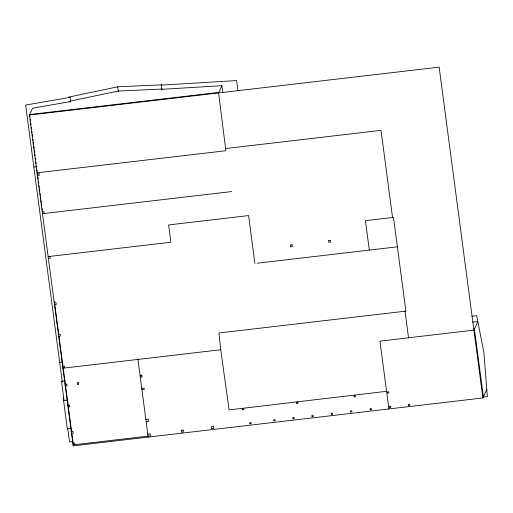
<?xml version="1.0" encoding="UTF-8"?>
<svg xmlns="http://www.w3.org/2000/svg" width="513" height="513" viewBox="0 0 513 513"><rect width="100%" height="100%" fill="white"/><g stroke="black" fill="none" stroke-linecap="round" stroke-linejoin="round"><path stroke-width="0.77" d="M486.779 389.412L482.887 397.953L73.167 445.868L29.421 115.047L32.55 108.179L70.698 101.561L69.14 101.35M54.763 301.727L54.256 302.837L55.988 302.632L56.231 304.466L54.493 304.664M65.536 383.179L65.029 384.288L66.761 384.09L66.991 385.821L65.254 386.026M161.858 89.871L161.229 85.107L161.742 84.844L117.708 86.812L68.582 97.13L70.14 97.342L70.768 102.113M70.679 101.029L118.266 91.032L162.3 89.063L161.787 89.326L221.917 85.677M65.247 380.729L61.522 381.441L64.061 400.627L67.78 399.922M70.756 428.156L67.774 428.721L69.537 442.046L72.513 441.481M70.14 97.342L25.65 105.062L62.246 381.787M33.845 167.039L36.981 166.494M59.688 362.435L62.041 362.031M218.846 92.417L29.651 114.54L29.959 116.919M29.421 115.047L439.141 67.132L482.887 397.953M225.643 148.526L381.018 130.36L392.548 217.506M37.058 172.804L225.88 150.726L218.589 92.924L221.898 85.658L222.802 92.789M37.231 173.503L38.969 173.304L39.238 175.343L37.507 175.549L37.141 172.798M42.194 211.657L43.932 211.452L44.201 213.491M42.464 213.697L231.664 191.573M48.139 256.59L170.912 242.232L168.623 224.931L248.587 215.575L254.923 263.477M48.408 258.629L50.146 258.43L49.876 256.391M257.225 263.207L397.383 246.817M58.431 334.399L60.162 334.194L60.406 336.021L58.668 336.227M471.909 316.239L476.648 315.681L483.83 352.117L487.35 396.587L482.611 397.145M62.631 366.167L64.362 365.968L64.593 367.686L62.855 367.892M62.9 368.199L220.725 349.744L229.093 409.9L386.917 391.265M472.672 322.17L477.808 321.561L473.916 330.109L379.947 341.158L388.918 409.008M141.748 388.264L144.102 387.995L144.288 389.399L141.934 389.675M67.793 405.219L69.531 405.014L69.762 406.751L68.024 406.95M145.865 419.39L148.219 419.115L148.526 421.462L146.173 421.737M71.281 431.574L73.013 431.369L73.244 433.107L71.506 433.305M147.821 434.165L150.187 433.883L150.444 435.838L73.038 444.893M72.808 443.155L74.545 442.95L74.776 444.688M161.229 85.107L236.608 80.579L237.968 90.782M474.422 328.993L483.393 396.844M405.02 311.224L408.534 337.798M369.315 250.094L365.429 220.68L393.49 217.397L405.886 311.122L218.923 332.988L220.725 349.744M117.708 86.812L118.336 91.583M137.926 359.427L148.206 437.095M30.273 119.292L30.485 120.869M30.799 123.248L31.011 124.826M31.325 127.205L31.53 128.782M31.844 131.155L32.056 132.739M32.261 134.323L32.575 136.695M32.89 139.068L33.101 140.652M33.313 142.236L33.627 144.608M33.832 146.192L34.147 148.565M34.358 150.149L34.672 152.521M34.878 154.105L35.089 155.689M35.403 158.062L35.615 159.639M35.929 162.018L36.134 163.596M36.449 165.975L36.66 167.552M36.974 169.925L37.18 171.509M37.494 173.875L37.706 175.446M37.911 177.017L38.225 179.377M38.533 181.737L38.744 183.314M39.052 185.668L39.264 187.245M39.469 188.816L39.783 191.176M40.097 193.536L40.303 195.107M40.508 196.678L40.822 199.038M41.034 200.615L41.341 202.968M41.553 204.546L41.758 206.117M42.072 208.477L42.278 210.048M54.814 304.632L58.745 334.361M58.982 336.188L62.945 366.135M63.17 367.853L65.343 384.256M65.574 385.988L68.107 405.18M68.338 406.918L71.596 431.536M71.826 433.273L73.128 443.117M63.221 397.96L67.376 429.381M292.032 244.823L290.345 245.022L290.582 246.817L292.269 246.625L292.032 244.823M330.167 240.366L328.474 240.565L328.711 242.36L330.404 242.162L330.167 240.366M78.399 382.531L77.232 382.666L77.476 384.526L78.643 384.391L78.399 382.531M141.8 375.118L140.633 375.253L140.876 377.113L142.043 376.978L141.8 375.118M183.09 430.035L181.288 430.247L181.551 432.202L183.346 431.991L183.09 430.035M213.581 426.47L211.209 426.745L211.471 428.701L213.838 428.426L213.581 426.47M249.889 423.546A0.725 0.712 24.5 0 0 251.139 423.462A0.725 0.712 24.5 0 0 250.427 422.436A0.725 0.712 24.5 0 0 249.889 423.546M273.929 420.698A0.725 0.712 24.5 0 0 275.18 420.609A0.725 0.712 24.5 0 0 274.461 419.583A0.725 0.712 24.5 0 0 273.929 420.698M292.923 418.448A0.725 0.712 24.5 0 0 294.173 418.358A0.725 0.712 24.5 0 0 293.455 417.332A0.725 0.712 24.5 0 0 292.923 418.448M311.968 416.312A0.725 0.712 24.5 0 0 313.219 416.229A0.725 0.712 24.5 0 0 312.5 415.197A0.725 0.712 24.5 0 0 311.968 416.312M331.347 414.19A0.725 0.712 24.5 0 0 332.597 414.1A0.725 0.712 24.5 0 0 331.885 413.074A0.725 0.712 24.5 0 0 331.347 414.19M350.635 411.753A0.725 0.712 24.5 0 0 351.88 411.663A0.725 0.712 24.5 0 0 351.168 410.637A0.725 0.712 24.5 0 0 350.635 411.753M370.2 409.592A0.725 0.712 24.5 0 0 371.45 409.502A0.725 0.712 24.5 0 0 370.739 408.476A0.725 0.712 24.5 0 0 370.2 409.592M389.45 407.251A0.725 0.712 24.5 0 0 390.701 407.168A0.725 0.712 24.5 0 0 389.989 406.136A0.725 0.712 24.5 0 0 389.45 407.251M408.54 405.264A0.725 0.712 24.5 0 0 409.791 405.18A0.725 0.712 24.5 0 0 409.073 404.154A0.725 0.712 24.5 0 0 408.54 405.264M242.649 409.643A0.725 0.712 24.5 0 0 243.899 409.554A0.725 0.712 24.5 0 0 243.188 408.528A0.725 0.712 24.5 0 0 242.649 409.643M296.706 403.218A0.725 0.712 24.5 0 0 297.95 403.128A0.725 0.712 24.5 0 0 297.239 402.102A0.725 0.712 24.5 0 0 296.706 403.218M354.098 396.645A0.725 0.712 24.5 0 0 355.349 396.562A0.725 0.712 24.5 0 0 354.637 395.529A0.725 0.712 24.5 0 0 354.098 396.645M387.546 392.843A0.725 0.712 24.5 0 0 388.796 392.753A0.725 0.712 24.5 0 0 388.085 391.727A0.725 0.712 24.5 0 0 387.546 392.843"/></g></svg>
